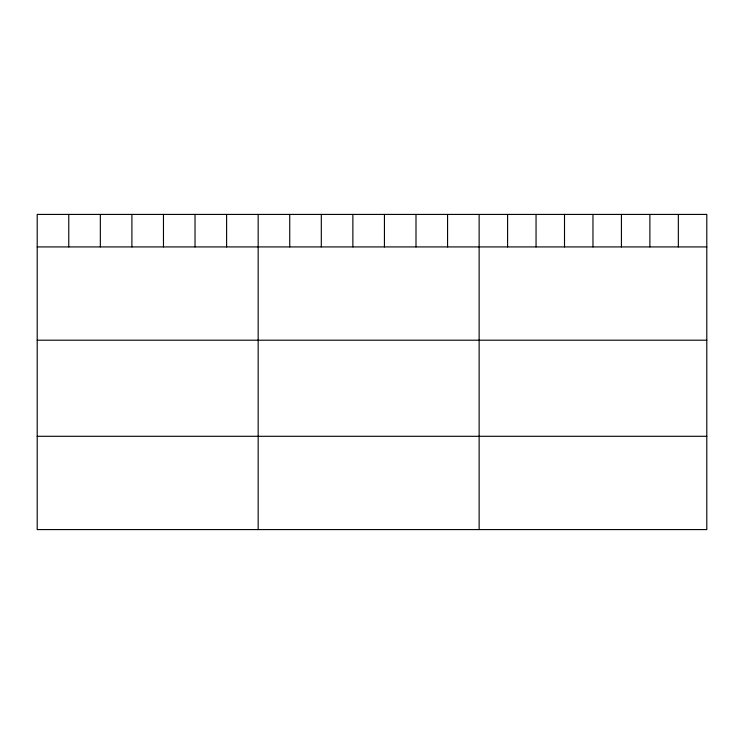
<?xml version="1.0" encoding="UTF-8"?>
<svg xmlns="http://www.w3.org/2000/svg" width="744" height="744" viewBox="0 0 744 744"><rect width="100%" height="100%" fill="white"/><g stroke="black" fill="none" stroke-linecap="round" stroke-linejoin="round"><path stroke-width="1.12" d="M706.8 246.924L706.8 529.579L37.2 529.579L37.2 214.421L706.8 214.421L706.8 246.924L37.2 246.924M37.2 340.203L706.8 340.203M37.2 436.3L706.8 436.3M678.342 214.421L678.342 246.924M649.884 214.421L649.884 246.924M621.426 214.421L621.426 246.924M592.968 214.421L592.968 246.924M564.51 214.421L564.51 246.924M536.052 214.421L536.052 246.924M507.594 214.421L507.594 246.924M479.136 214.421L479.136 529.579M447.572 214.421L447.572 246.924M415.998 214.421L415.998 246.924M384.434 214.421L384.434 246.924M352.87 214.421L352.87 246.924M321.306 214.421L321.306 246.924M289.732 214.421L289.732 246.924M258.168 214.421L258.168 529.579M226.604 214.421L226.604 246.924M195.03 214.421L195.03 246.924M163.466 214.421L163.466 246.924M131.902 214.421L131.902 246.924M100.338 214.421L100.338 246.924M68.764 214.421L68.764 246.924"/></g></svg>
